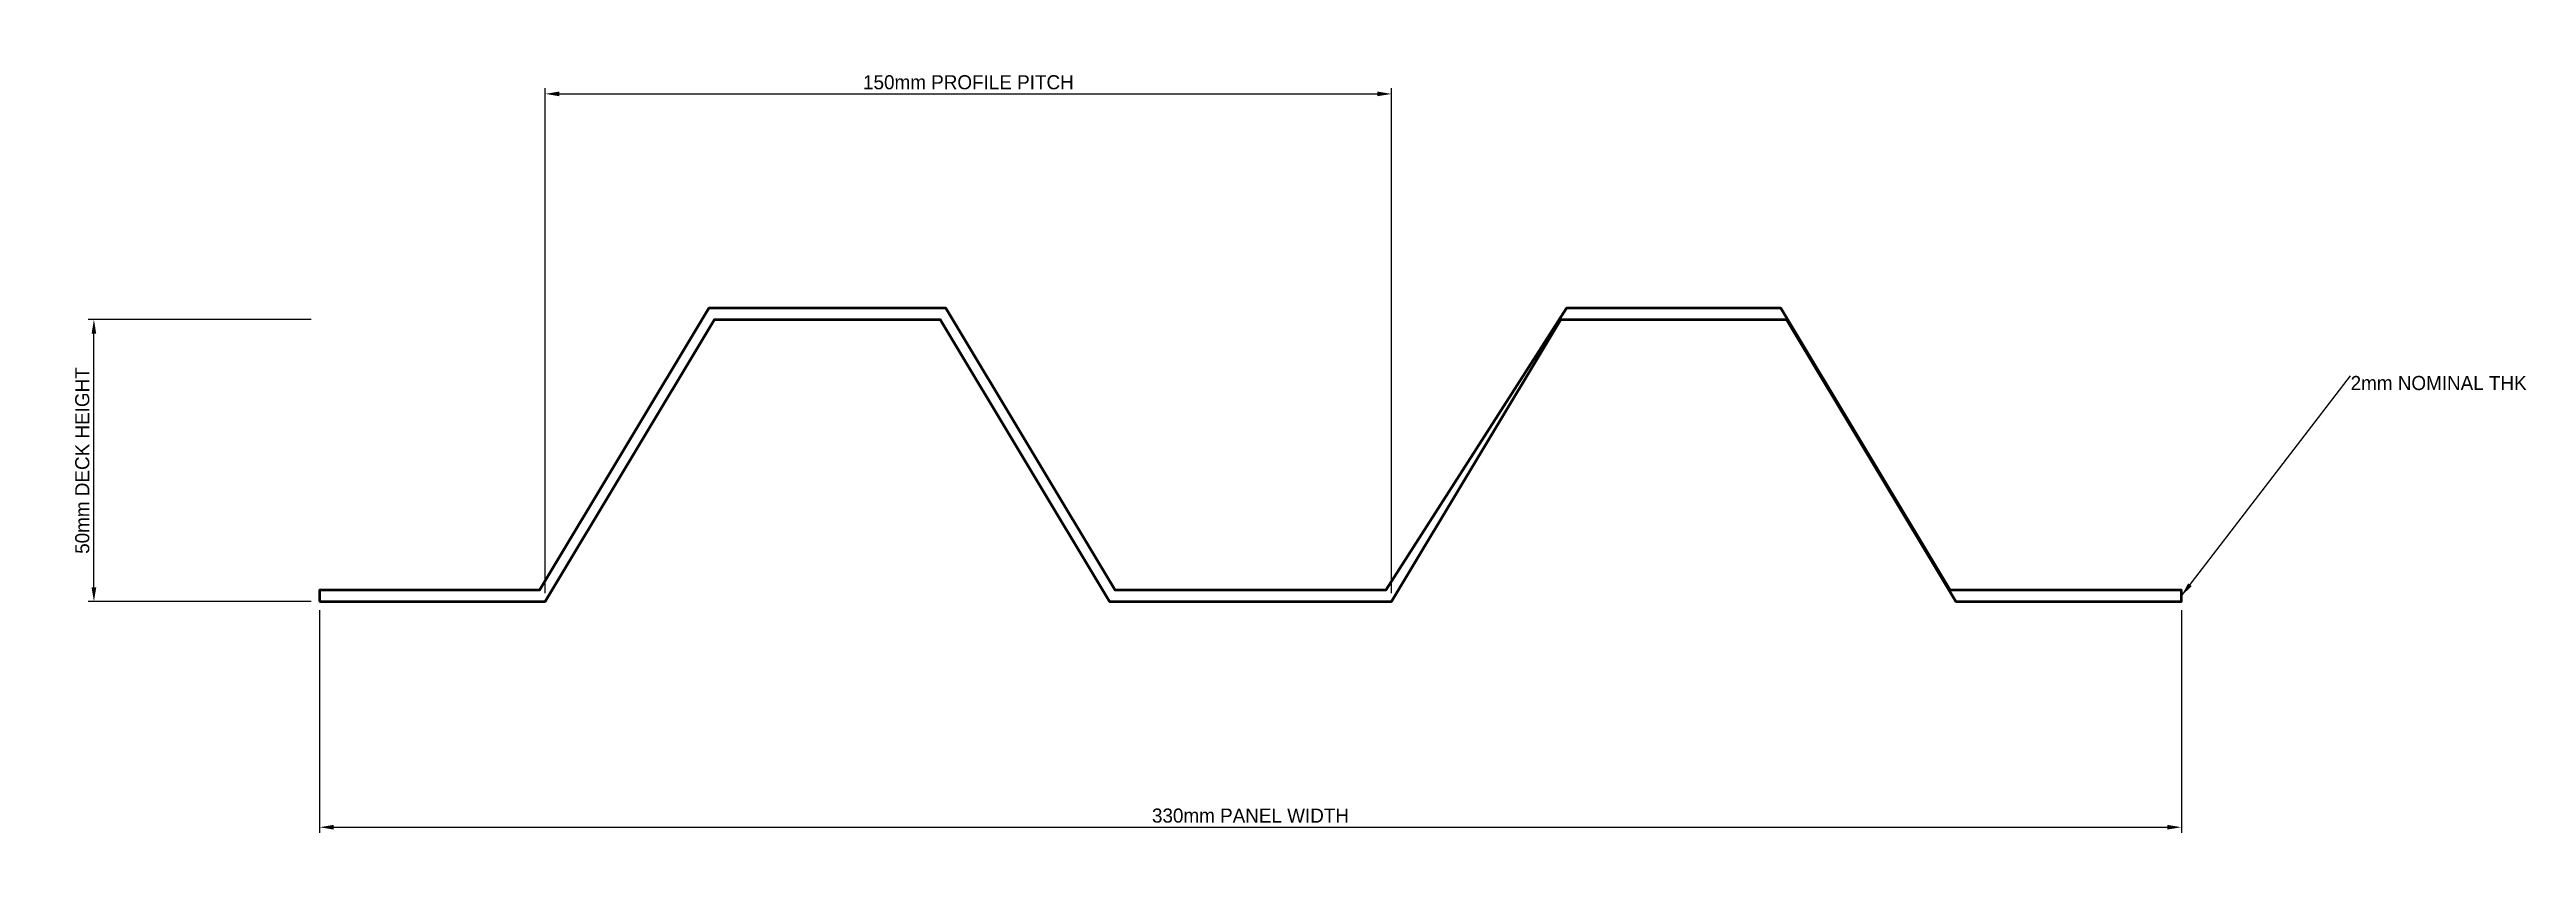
# Model space of a CAD drawing. Header units: metres. Extents: x -48 to 391, y -44 to 98.
import ezdxf

# ---------------------------------------------------------------- set-up
doc = ezdxf.new("R2010")
doc.units = ezdxf.units.M
doc.layers.add('DIMENSIONS', color=7, linetype='Continuous', lineweight=25)
doc.layers.add('GEOMETRY', color=7, linetype='Continuous', lineweight=50)
doc.dimstyles.new('ENGINEERING_STYLE', dxfattribs={"dimtxt": 2.5, "dimasz": 2.5, "dimexe": 1, "dimexo": 1.5, "dimgap": 0.8, "dimtad": 1, "dimcen": 2.5, "dimazin": 3, "dimtfac": 1, "dimtmove": 0, "dimatfit": 3, "dimtfill": 1})

msp = doc.modelspace()

# ---------------------------------------------------------------- linework, layer by layer
at = {"layer": 'GEOMETRY'}
msp.add_lwpolyline([(0, 0), (40, 0), (70, 50), (110, 50), (140, 0), (190, 0), (220, 50), (260, 50), (290, 0), (330, 0), (330, 2), (289, 2), (259, 52), (221, 52), (189, 2), (141, 2), (111, 52), (69, 52), (39, 2), (0, 2)], close=True, dxfattribs=at)

# ---------------------------------------------------------------- texts
at = {"layer": 'DIMENSIONS', "insert": (360, 40), "char_height": 2.5, "attachment_point": 1}
msp.add_mtext('2mm NOMINAL THK', dxfattribs=at)

# ---------------------------------------------------------------- next in the draw order: dimensions: what is measured, and where the dimension line sits
at = {"layer": 'DIMENSIONS'}
msp.add_linear_dim(base=(0, -40), p1=(0, 0), p2=(330, 0), text='330mm PANEL WIDTH', dimstyle='ENGINEERING_STYLE', dxfattribs=at).render()

# ---------------------------------------------------------------- next in the draw order: dimensions: what is measured, and where the dimension line sits
msp.add_linear_dim(base=(40, 90), p1=(40, 0), p2=(190, 0), text='150mm PROFILE PITCH', dimstyle='ENGINEERING_STYLE', dxfattribs=at).render()
msp.add_linear_dim(base=(-40, 0), p1=(0, 0), p2=(0, 50), angle=90, text='50mm DECK HEIGHT', dimstyle='ENGINEERING_STYLE', dxfattribs=at).render()

# ---------------------------------------------------------------- next in the draw order: leaders
msp.add_leader([(330, 1), (360, 40)], dimstyle='ENGINEERING_STYLE', dxfattribs=at)

doc.saveas('drawing.dxf')
